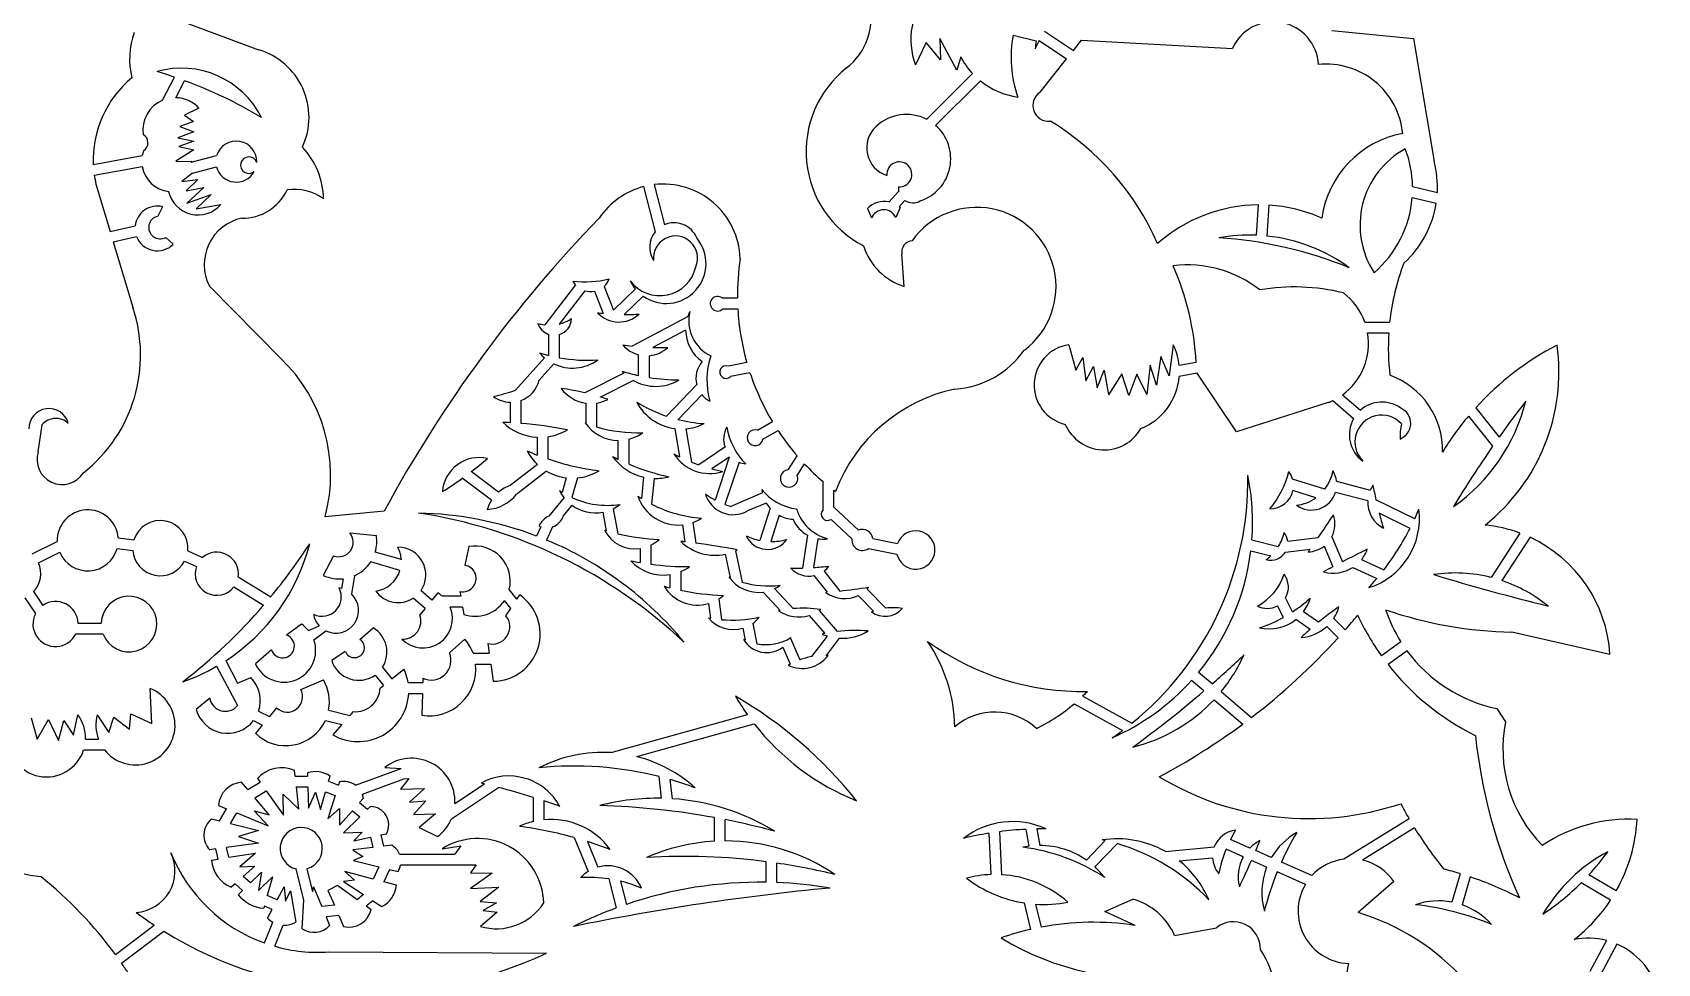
# Model space of a CAD drawing. Header units: millimetres. Extents: x 301.3 to 352.8, y 178.7 to 248.2.
# Drawn here: x 320.52 to 350.78, y 215.42 to 232.75 of the extents above; entities that cross this region are included whole.
import ezdxf

# ---------------------------------------------------------------- set-up
doc = ezdxf.new("R2010")
doc.units = ezdxf.units.MM

msp = doc.modelspace()

# ---------------------------------------------------------------- linework, layer by layer
for p, q in [((322.966, 233.087), (324.728, 232.432)), ((338.784, 232.705), (339.211, 232.598)), ((339.365, 232.778), (339.904, 232.417)), ((344.719, 232.789), (346.238, 232.642)), ((337.161, 232.57), (336.962, 232.149)), ((337.431, 232.242), (337.161, 232.57)), ((337.736, 232.055), (337.419, 232.64)), ((337.419, 232.64), (337.431, 232.242)), ((339.268, 232.603), (339.778, 232.26)), ((339.904, 232.417), (340.056, 232.608)), ((340.056, 232.608), (342.865, 232.457)), ((346.238, 232.642), (346.625, 230.349)), ((337.806, 232.301), (337.736, 232.055)), ((339.284, 231.641), (339.778, 232.26)), ((322.943, 231.492), (323.165, 231.922)), ((323.193, 231.539), (323.355, 231.854)), ((338.029, 231.987), (337.171, 231.136)), ((338.175, 231.851), (337.339, 231.022)), ((323.622, 231.342), (323.351, 231.211)), ((323.351, 231.211), (323.519, 231.098)), ((323.525, 230.905), (323.226, 230.793)), ((323.519, 231.098), (323.263, 231.005)), ((323.263, 231.005), (323.525, 230.905)), ((323.226, 230.793), (323.525, 230.731)), ((323.525, 230.731), (323.244, 230.631)), ((323.244, 230.631), (323.525, 230.569)), ((321.654, 230.296), (322.564, 230.461)), ((323.525, 230.569), (323.188, 230.357)), ((323.188, 230.357), (323.494, 230.351)), ((323.477, 230.336), (323.951, 230.462)), ((323.494, 230.351), (323.477, 230.336)), ((321.672, 230.096), (322.563, 230.258)), ((323.499, 230.135), (323.301, 229.977)), ((323.301, 229.977), (323.598, 230.014)), ((323.598, 230.014), (323.383, 229.803)), ((323.499, 230.135), (323.946, 230.254)), ((321.749, 229.769), (321.966, 229.047)), ((323.383, 229.803), (323.712, 229.867)), ((323.712, 229.867), (323.398, 229.577)), ((323.398, 229.577), (323.85, 229.736)), ((323.85, 229.736), (323.572, 229.472)), ((331.902, 229.883), (332.115, 229.039)), ((332.099, 229.92), (332.288, 229.171)), ((336.651, 229.793), (336.465, 229.597)), ((346.214, 229.68), (346.661, 229.573)), ((346.221, 229.884), (346.682, 229.774)), ((322.943, 229.51), (322.854, 229.332)), ((323.572, 229.472), (324.029, 229.552)), ((336.069, 229.477), (336.148, 229.301)), ((336.676, 229.495), (336.597, 229.31)), ((336.768, 229.626), (336.658, 229.51)), ((343.346, 229.544), (343.31, 228.978)), ((343.546, 229.539), (343.509, 228.963)), ((321.966, 229.047), (322.434, 229.151)), ((322.023, 228.855), (322.461, 228.952)), ((322.023, 228.855), (322.388, 227.64)), ((323.002, 228.938), (323.14, 228.81)), ((336.756, 228.023), (336.711, 228.624)), ((325.142, 226.69), (323.816, 228.031)), ((330.634, 228.052), (330.063, 227.309)), ((330.804, 227.946), (330.328, 227.325)), ((330.986, 227.937), (331.147, 227.523)), ((331.166, 228.026), (331.338, 227.584)), ((331.748, 227.979), (331.338, 227.584)), ((331.895, 227.843), (331.541, 227.502)), ((333.363, 227.81), (333.649, 227.81)), ((333.379, 227.61), (333.656, 227.61)), ((332.72, 227.456), (331.691, 226.913)), ((345.331, 227.361), (345.794, 227.361)), ((330.132, 227.133), (330.132, 226.74)), ((330.332, 227.129), (330.332, 226.697)), ((332.684, 227.211), (332.074, 226.889)), ((345.384, 227.161), (345.777, 227.161)), ((330.058, 226.694), (329.514, 226.092)), ((331.809, 226.366), (331.809, 226.751)), ((332.009, 226.329), (332.009, 226.735)), ((339.82, 226.939), (339.952, 226.467)), ((339.952, 226.467), (340.083, 226.703)), ((340.083, 226.703), (340.136, 226.27)), ((341.531, 226.718), (341.451, 226.188)), ((341.69, 226.363), (341.531, 226.718)), ((341.765, 226.939), (341.69, 226.363)), ((330.228, 226.584), (329.95, 226.276)), ((331.536, 226.41), (330.804, 226.043)), ((333.822, 226.611), (333.48, 226.542)), ((333.881, 226.419), (333.517, 226.345)), ((340.136, 226.27), (340.28, 226.532)), ((340.28, 226.532), (340.346, 226.138)), ((340.346, 226.138), (340.477, 226.467)), ((340.477, 226.467), (340.556, 226.007)), ((340.804, 226.395), (340.556, 226.007)), ((340.94, 225.996), (340.804, 226.395)), ((341.088, 226.391), (340.94, 225.996)), ((341.271, 226.012), (341.088, 226.391)), ((341.335, 226.559), (341.271, 226.012)), ((341.451, 226.188), (341.335, 226.559)), ((342.189, 226.607), (341.874, 226.55)), ((342.207, 226.407), (341.876, 226.347)), ((342.945, 225.319), (342.207, 226.407)), ((331.712, 226.275), (331.096, 225.966)), ((332.89, 226.2), (332.326, 225.61)), ((333.099, 226.129), (333.09, 226.119)), ((329.416, 225.867), (329.416, 225.488)), ((329.616, 225.899), (329.616, 225.474)), ((330.827, 225.852), (330.827, 225.481)), ((331.027, 225.854), (331.027, 225.412)), ((332.984, 226.009), (332.542, 225.546)), ((344.651, 225.862), (342.945, 225.319)), ((344.734, 225.899), (345.123, 225.564)), ((344.915, 226.007), (345.249, 225.72)), ((347.397, 225.764), (347.832, 225.218)), ((320.627, 224.945), (320.699, 225.45)), ((334.021, 225.35), (334.299, 225.51)), ((347.263, 225.611), (347.712, 225.048)), ((329.92, 225.217), (329.92, 224.885)), ((330.12, 225.227), (330.12, 224.812)), ((331.43, 224.804), (331.43, 225.157)), ((331.63, 224.714), (331.63, 225.181)), ((332.483, 225.378), (332.572, 224.851)), ((332.687, 225.373), (332.791, 224.753)), ((334.123, 225.178), (334.405, 225.34)), ((333.417, 225.032), (332.928, 224.701)), ((333.497, 224.845), (333.173, 224.626)), ((333.497, 224.845), (333.231, 224.048)), ((334.592, 224.61), (334.76, 224.872)), ((329.2, 224.195), (328.69, 224.577)), ((329.926, 224.709), (329.416, 224.316)), ((330.093, 224.585), (329.538, 224.157)), ((333.678, 224.754), (333.414, 223.965)), ((334.762, 224.504), (334.899, 224.719)), ((329.067, 224.044), (328.522, 224.453)), ((330.462, 224.461), (330.386, 224.189)), ((330.669, 224.459), (330.566, 224.093)), ((331.902, 224.475), (331.86, 224.077)), ((332.101, 224.45), (332.05, 223.97)), ((335.243, 223.868), (335.243, 224.391)), ((335.443, 223.913), (335.443, 224.229)), ((344.586, 224.249), (343.987, 224.433)), ((344.806, 224.397), (345.43, 224.231)), ((330.419, 224.088), (330.139, 223.749)), ((330.565, 223.95), (330.403, 223.754)), ((334.114, 224.179), (333.525, 223.929)), ((334.186, 223.992), (333.836, 223.844)), ((344.422, 224.09), (343.992, 224.223)), ((344.788, 224.195), (345.385, 224.036)), ((346.26, 223.7), (345.539, 224.053)), ((327.072, 223.843), (325.972, 223.737)), ((331.14, 223.821), (331.205, 223.475)), ((331.332, 223.884), (331.419, 223.419)), ((332.82, 223.629), (332.875, 223.244)), ((334.256, 223.895), (334.068, 223.296)), ((334.424, 223.763), (334.271, 223.275)), ((335.393, 223.686), (335.78, 223.323)), ((335.443, 223.913), (335.901, 223.485)), ((346.173, 223.52), (345.601, 223.8)), ((322.117, 223.346), (322.412, 223.308)), ((326.431, 223.436), (326.925, 223.387)), ((329.989, 223.551), (329.909, 223.376)), ((330.208, 223.55), (330.095, 223.302)), ((332.624, 223.586), (332.669, 223.27)), ((334.951, 223.394), (334.859, 222.781)), ((335.144, 223.328), (335.063, 222.791)), ((336.169, 223.331), (336.631, 223.239)), ((343.897, 223.284), (344.465, 223.349)), ((344.718, 223.361), (344.915, 222.898)), ((348.22, 223.432), (347.685, 222.606)), ((348.408, 223.354), (347.885, 222.548)), ((320.514, 223.043), (320.984, 223.275)), ((320.633, 222.879), (321.029, 223.074)), ((322.099, 223.147), (322.389, 223.109)), ((323.413, 223.104), (323.685, 222.975)), ((327.391, 222.938), (326.905, 223.079)), ((328.645, 223.18), (328.572, 222.833)), ((331.838, 223.143), (331.838, 222.883)), ((332.038, 223.207), (332.038, 222.853)), ((333.42, 223.039), (333.511, 222.606)), ((333.611, 223.102), (333.734, 222.521)), ((336.088, 223.144), (336.619, 223.037)), ((343.209, 223.103), (343.581, 223.011)), ((343.229, 223.304), (343.721, 223.182)), ((343.852, 223.078), (344.312, 223.13)), ((344.574, 223.189), (344.737, 222.804)), ((323.355, 222.91), (323.573, 222.807)), ((326.126, 223.01), (325.937, 222.644)), ((327.365, 222.737), (326.82, 222.895)), ((332.592, 222.715), (332.592, 222.368)), ((335.262, 222.725), (335.553, 222.353)), ((345.109, 222.794), (345.557, 222.588)), ((345.27, 222.94), (345.686, 222.749)), ((324.272, 222.431), (324.826, 222.089)), ((324.351, 222.618), (324.957, 222.244)), ((326.304, 222.581), (326.276, 222.402)), ((326.515, 222.636), (326.463, 222.299)), ((332.392, 222.659), (332.392, 222.413)), ((335.074, 222.64), (335.317, 222.33)), ((320.38, 222.226), (320.576, 221.932)), ((320.543, 222.342), (320.714, 222.086)), ((327.833, 222.028), (327.613, 222.222)), ((327.96, 222.183), (327.756, 222.362)), ((328.069, 222.317), (327.96, 222.183)), ((328.496, 222.255), (328.155, 222.255)), ((328.48, 222.345), (328.496, 222.255)), ((329.427, 222.025), (329.309, 222.174)), ((329.542, 222.202), (329.4, 222.381)), ((329.542, 222.202), (329.595, 222.282)), ((333.111, 222.12), (333.146, 221.845)), ((333.301, 222.207), (333.351, 221.82)), ((334.127, 222.334), (334.445, 221.992)), ((334.34, 222.398), (334.688, 222.025)), ((335.898, 222.272), (336.185, 221.981)), ((336.063, 222.39), (336.412, 222.035)), ((343.987, 221.965), (343.855, 222.228)), ((327.833, 222.028), (327.735, 221.908)), ((328.53, 222.055), (328.299, 222.055)), ((328.53, 222.055), (328.553, 221.919)), ((329.338, 221.89), (329.427, 222.025)), ((334.831, 221.872), (334.832, 221.871)), ((334.984, 221.899), (335.275, 221.56)), ((335.171, 221.988), (335.505, 221.599)), ((343.815, 221.862), (343.706, 222.08)), ((344.311, 221.638), (344.047, 221.821)), ((344.469, 221.772), (344.188, 221.967)), ((344.968, 221.632), (344.753, 221.844)), ((321.325, 221.553), (321.837, 221.553)), ((321.369, 221.753), (321.802, 221.753)), ((325.534, 221.734), (325.253, 221.532)), ((325.661, 221.619), (325.858, 221.707)), ((325.762, 221.442), (325.985, 221.612)), ((326.618, 221.452), (326.865, 221.667)), ((333.747, 221.659), (333.793, 221.44)), ((333.933, 221.75), (334.012, 221.37)), ((335.321, 221.515), (335.03, 221.131)), ((335.311, 221.519), (335.317, 221.511)), ((344.834, 221.483), (344.623, 221.691)), ((349.897, 221.173), (348.07, 221.589)), ((324.971, 221.26), (324.672, 220.996)), ((326.347, 221.23), (326.094, 221.057)), ((328.29, 221.201), (328.574, 221.458)), ((329, 221.377), (329.027, 221.193)), ((334.494, 221.306), (334.63, 220.99)), ((334.639, 221.475), (334.812, 221.072)), ((335.541, 221.475), (335.298, 221.153)), ((346.004, 221.407), (345.643, 221.144)), ((346.117, 221.242), (345.764, 220.984)), ((323.95, 220.952), (324.339, 220.219)), ((324.121, 221.057), (324.342, 220.64)), ((326.094, 221.057), (326.094, 221.057)), ((327.041, 220.937), (327.212, 220.717)), ((327.212, 220.717), (327.439, 220.897)), ((328.726, 221.193), (329.027, 221.193)), ((328.772, 220.993), (329.056, 220.993)), ((329.056, 220.993), (329.102, 220.674)), ((324.342, 220.64), (324.586, 220.74)), ((325.517, 220.521), (325.939, 220.697)), ((326.903, 220.789), (327.055, 220.593)), ((327.517, 220.647), (327.788, 220.647)), ((327.79, 220.728), (327.788, 220.647)), ((342.335, 220.492), (342.105, 220.687)), ((342.488, 220.624), (342.236, 220.839)), ((322.746, 219.888), (322.715, 220.536)), ((323.569, 220.151), (323.821, 220.364)), ((326.995, 220.546), (327.055, 220.593)), ((327.528, 220.447), (327.782, 220.447)), ((327.782, 220.447), (327.77, 220.039)), ((340.078, 220.396), (340.994, 219.892)), ((342.524, 220.33), (343.057, 219.876)), ((342.656, 220.48), (343.221, 220)), ((320.494, 219.994), (320.606, 219.595)), ((321.286, 219.67), (321.367, 220.05)), ((321.729, 220.05), (321.942, 219.72)), ((321.942, 219.72), (322.035, 220.006)), ((322.035, 220.006), (322.328, 219.782)), ((322.328, 219.782), (322.353, 220.069)), ((322.353, 220.069), (322.746, 219.888)), ((324.73, 220.117), (324.933, 220.016)), ((325.068, 220.178), (324.933, 220.016)), ((326.037, 220.133), (326.431, 220.036)), ((326.495, 220.108), (326.431, 220.036)), ((331.299, 219.344), (333.834, 220.051)), ((339.92, 220.255), (340.822, 219.758)), ((347.792, 220.163), (347.952, 219.92)), ((320.606, 219.595), (320.818, 219.963)), ((320.818, 219.963), (321.005, 219.57)), ((321.005, 219.57), (321.105, 219.944)), ((321.105, 219.944), (321.286, 219.67)), ((324.636, 219.941), (324.801, 219.858)), ((324.801, 219.858), (324.672, 219.703)), ((325.976, 219.942), (326.281, 219.867)), ((326.281, 219.867), (326.113, 219.676)), ((331.776, 219.27), (333.962, 219.879)), ((321.475, 219.394), (321.863, 219.394)), ((321.509, 219.594), (321.749, 219.594)), ((324.529, 218.655), (324.413, 218.791)), ((324.529, 218.655), (324.759, 218.795)), ((324.712, 218.86), (324.759, 218.795)), ((325.414, 218.908), (325.403, 219.014)), ((325.414, 218.908), (325.642, 218.908)), ((325.64, 218.968), (325.642, 218.908)), ((326.035, 218.81), (326.062, 218.906)), ((326.035, 218.81), (326.22, 218.74)), ((326.239, 218.799), (326.22, 218.74)), ((326.538, 218.736), (327.384, 219.047)), ((326.664, 218.569), (327.437, 218.853)), ((327.08, 219.066), (327.384, 219.047)), ((327.529, 218.86), (327.372, 218.666)), ((327.437, 218.853), (327.529, 218.86)), ((332.237, 218.494), (332.19, 218.897)), ((332.44, 218.485), (332.398, 218.841)), ((324.66, 218.5), (324.874, 218.631)), ((324.927, 218.186), (324.66, 218.5)), ((324.874, 218.631), (325.195, 218.178)), ((325.195, 218.178), (325.188, 218.569)), ((325.188, 218.569), (325.479, 218.293)), ((325.479, 218.293), (325.435, 218.708)), ((325.435, 218.708), (325.649, 218.708)), ((325.649, 218.708), (325.663, 218.309)), ((325.663, 218.309), (325.794, 218.608)), ((325.794, 218.608), (325.886, 218.286)), ((325.886, 218.286), (325.98, 218.617)), ((325.98, 218.617), (326.161, 218.548)), ((326.161, 218.548), (326.024, 218.109)), ((326.612, 218.413), (326.684, 218.493)), ((327.372, 218.666), (327.82, 218.679)), ((327.82, 218.679), (327.541, 218.424)), ((328.324, 218.113), (329.201, 218.696)), ((328.388, 218.395), (328.938, 218.762)), ((329.842, 218.511), (329.842, 218.059)), ((323.983, 218.362), (324.137, 218.299)), ((324.005, 218.072), (324.137, 218.299)), ((324.208, 218.022), (324.324, 218.222)), ((324.324, 218.222), (324.912, 217.979)), ((324.912, 217.979), (324.651, 218.263)), ((324.651, 218.263), (324.927, 218.186)), ((326.024, 218.109), (326.239, 218.301)), ((326.239, 218.301), (326.239, 217.994)), ((326.239, 217.994), (326.479, 218.263)), ((326.479, 218.263), (326.62, 218.148)), ((326.612, 218.413), (326.763, 218.289)), ((326.814, 218.339), (326.763, 218.289)), ((327.541, 218.424), (327.845, 218.448)), ((327.845, 218.448), (327.614, 218.194)), ((327.614, 218.194), (328.027, 218.206)), ((328.027, 218.206), (327.723, 217.951)), ((330.042, 218.447), (330.042, 218.094)), ((323.853, 218.109), (324.005, 218.072)), ((324.208, 218.022), (324.728, 217.895)), ((324.728, 217.895), (324.359, 217.78)), ((326.62, 218.148), (326.315, 217.849)), ((327.723, 217.951), (328.063, 217.782)), ((333.221, 217.693), (333.221, 218.133)), ((333.421, 217.698), (333.421, 218.095)), ((338.527, 217.871), (338.567, 217.071)), ((339.02, 217.915), (339.076, 217.6)), ((339.222, 217.922), (339.277, 217.614)), ((346.156, 218.113), (344.943, 217.361)), ((346.259, 217.941), (345.291, 217.342)), ((324.728, 217.657), (324.134, 217.577)), ((324.18, 217.395), (324.134, 217.577)), ((324.359, 217.78), (324.728, 217.657)), ((326.315, 217.849), (326.661, 217.864)), ((326.859, 217.578), (326.484, 217.535)), ((326.661, 217.864), (326.507, 217.703)), ((326.507, 217.703), (326.816, 217.77)), ((326.816, 217.77), (326.859, 217.578)), ((327.011, 217.812), (327.113, 217.833)), ((327.011, 217.812), (327.059, 217.601)), ((327.213, 217.619), (327.059, 217.601)), ((328.148, 217.551), (328.496, 217.606)), ((328.496, 217.606), (328.388, 217.452)), ((330.61, 217.761), (330.869, 217.132)), ((330.857, 217.687), (331.052, 217.213)), ((338.329, 217.842), (338.366, 217.074)), ((340.499, 217.707), (340.151, 217.342)), ((340.72, 217.648), (340.307, 217.216)), ((341.613, 217.506), (342.53, 217.589)), ((343.191, 217.567), (342.83, 217.727)), ((323.934, 217.55), (323.822, 217.535)), ((323.853, 217.343), (323.982, 217.363)), ((323.982, 217.363), (323.934, 217.55)), ((324.18, 217.395), (324.674, 217.473)), ((324.674, 217.473), (324.382, 217.22)), ((326.484, 217.535), (326.676, 217.412)), ((326.676, 217.412), (326.499, 217.335)), ((326.499, 217.335), (326.973, 217.217)), ((327.357, 217.452), (328.388, 217.452)), ((328.148, 217.551), (328.148, 217.551)), ((328.148, 217.551), (328.148, 217.551)), ((334.185, 216.93), (334.185, 217.313)), ((334.385, 216.925), (334.385, 217.285)), ((341.877, 217.329), (342.497, 217.385)), ((343.067, 217.403), (342.748, 217.544)), ((343.502, 217.211), (343.22, 217.336)), ((343.59, 217.391), (343.3, 217.519)), ((344.347, 217.056), (343.779, 217.307)), ((324.382, 217.22), (324.659, 217.228)), ((324.659, 217.228), (324.444, 217.036)), ((324.579, 216.918), (324.444, 217.036)), ((324.579, 216.918), (324.789, 217.121)), ((324.789, 217.121), (324.728, 216.776)), ((324.728, 216.776), (324.988, 217.029)), ((324.988, 217.029), (324.893, 216.682)), ((325.576, 216.594), (325.434, 217.178)), ((325.743, 216.755), (325.638, 217.183)), ((326.515, 216.967), (326.315, 216.944)), ((326.338, 217.128), (326.515, 216.967)), ((326.866, 216.989), (326.338, 217.128)), ((326.973, 217.217), (326.866, 216.989)), ((327.17, 217.168), (327.063, 216.937)), ((327.17, 217.168), (327.328, 217.128)), ((327.377, 217.252), (328.786, 217.252)), ((328.786, 217.252), (328.675, 217.105)), ((328.675, 217.105), (329.08, 217.099)), ((329.08, 217.099), (328.681, 216.814)), ((331.252, 216.991), (331.391, 216.451)), ((344.225, 216.891), (343.7, 217.123)), ((347.104, 217.09), (346.952, 216.561)), ((347.294, 217.029), (347.145, 216.509)), ((350.012, 216.768), (349.504, 217.068)), ((324.294, 216.902), (324.221, 216.837)), ((324.434, 216.779), (324.294, 216.902)), ((324.352, 216.699), (324.434, 216.779)), ((325.079, 216.6), (324.893, 216.682)), ((325.079, 216.6), (325.211, 216.845)), ((325.211, 216.845), (325.234, 216.577)), ((325.234, 216.577), (325.326, 216.768)), ((325.326, 216.768), (325.426, 216.186)), ((325.743, 216.755), (325.755, 216.845)), ((325.755, 216.845), (325.908, 216.478)), ((326.2, 216.868), (326.024, 216.776)), ((326.024, 216.776), (326.144, 216.502)), ((326.57, 216.602), (326.2, 216.868)), ((326.315, 216.944), (326.687, 216.701)), ((326.687, 216.701), (326.57, 216.602)), ((327.297, 216.875), (327.063, 216.937)), ((328.681, 216.814), (329.205, 216.837)), ((329.205, 216.837), (328.86, 216.575)), ((331.469, 216.949), (331.58, 216.518)), ((345.869, 216.943), (345.21, 216.367)), ((349.908, 216.597), (349.362, 216.92)), ((324.839, 216.488), (324.827, 216.446)), ((324.983, 216.424), (324.839, 216.488)), ((324.896, 216.262), (324.983, 216.424)), ((325.541, 216.063), (325.576, 216.594)), ((326.144, 216.502), (325.908, 216.478)), ((326.862, 216.586), (326.737, 216.482)), ((326.829, 216.416), (326.737, 216.482)), ((326.862, 216.586), (327.029, 216.477)), ((328.86, 216.575), (329.164, 216.546)), ((329.176, 216.373), (328.864, 216.109)), ((329.164, 216.546), (328.913, 216.403)), ((328.913, 216.403), (329.176, 216.373)), ((338.986, 216.545), (339.109, 216.053)), ((339.198, 216.522), (339.305, 216.094)), ((340.493, 216.386), (341.012, 216.616)), ((341.055, 216.127), (340.493, 216.386)), ((322.065, 215.584), (322.789, 216.133)), ((324.843, 215.8), (324.996, 216.187)), ((325.034, 215.739), (325.189, 216.132)), ((326.228, 216.31), (325.988, 216.285)), ((325.988, 216.285), (326.055, 216.124)), ((326.228, 216.31), (326.315, 216.109)), ((341.79, 215.94), (342.568, 216.084)), ((322.181, 215.421), (322.969, 216.019)), ((349.832, 215.846), (349.523, 215.267)), ((350.023, 215.78), (349.718, 215.208)), ((326.04, 215.633), (330.093, 215.611))]:
    msp.add_line(p, q)
for centre, radius, start, end in [((334.937, 233.04), 1.206, 307.7482, 14.6439), ((338.252, 232.624), 1.374, 139.3952, 200.2364), ((323.786, 232.262), 1.456, 160.2732, 194.0674), ((340.911, 232.288), 2.168, 168.9187, 199.8674), ((343.63, 232.114), 0.838, 2.8645, 155.8331), ((324.361, 231.174), 1.31, 335.0605, 73.7331), ((341.954, 231.221), 3.021, 152.7764, 155.9439), ((340.421, 232.398), 1.227, 170.6101, 177.4759), ((339.062, 232.955), 1.416, 207.5032, 223.1333), ((344.615, 230.735), 1.429, 5.5324, 95.9534), ((323.628, 230.381), 1.976, 129.3909, 182.4523), ((323.298, 230.425), 1.664, 26.7075, 105.8821), ((320.367, 223.749), 8.639, 71.1017, 73.3472), ((320.367, 223.749), 8.639, 59.2424, 69.763), ((336.903, 230.538), 1.976, 128.395, 242.6522), ((339.062, 232.955), 1.416, 231.2402, 262.3068), ((323.178, 230.941), 0.599, 113.0624, 188.3851), ((323.178, 230.941), 0.599, 42.1316, 88.5596), ((339.441, 231.394), 0.292, 122.5325, 276.8069), ((336.796, 230.402), 0.825, 62.9482, 133.6543), ((336.593, 230.605), 0.537, 133.0251, 252.3572), ((336.796, 230.402), 0.825, 288.1792, 48.7526), ((336.829, 226.769), 5.079, 23.8594, 58.5948), ((322.494, 230.701), 0.178, 301.9665, 59.0904), ((324.316, 230.349), 0.382, 357.7675, 162.8262), ((324.472, 229.621), 1.47, 1.4003, 42.8536), ((346.37, 229.048), 1.854, 100.3094, 172.2845), ((346.866, 229.164), 1.624, 118.7291, 213.0365), ((344.141, 229.849), 2.08, 0.9456, 20.811), ((323.124, 230.358), 0.569, 160.287, 169.5843), ((324.552, 230.283), 0.155, 19.0174, 309.9084), ((336.663, 230.111), 0.233, 265.7461, 184.304), ((344.773, 229.874), 1.912, 356.9987, 14.3637), ((323.628, 230.381), 1.976, 188.2749, 198.0221), ((323.124, 230.358), 0.569, 190.1648, 263.295), ((324.316, 230.349), 0.382, 194.4494, 331.1583), ((323.604, 229.917), 0.561, 192.7491, 319.3808), ((324.438, 230.205), 0.909, 268.7899, 335.1758), ((325.396, 228.898), 0.935, 54.3376, 98.213), ((332.265, 228.493), 1.437, 104.6495, 145.8917), ((332.265, 228.493), 1.437, 2.055, 96.6512), ((336.917, 229.854), 0.272, 174.8982, 192.9168), ((344.141, 229.849), 2.08, 310.9546, 355.3207), ((322.847, 229.105), 0.416, 76.7637, 173.6065), ((336.382, 229.158), 0.447, 79.2403, 134.4344), ((336.374, 229.208), 0.245, 24.5869, 157.6577), ((336.382, 229.158), 0.447, 48.8833, 51.8713), ((336.917, 229.854), 0.272, 236.9186, 299.9992), ((338.105, 228.021), 1.476, 306.902, 144.6924), ((343.37, 226.69), 2.854, 90.4826, 131.6331), ((343.37, 226.69), 2.854, 65.9775, 86.4645), ((344.773, 229.874), 1.912, 312.3228, 350.9542), ((322.898, 229.124), 0.213, 101.9777, 299.1673), ((324.606, 228.43), 0.886, 102.1982, 206.8361), ((348.954, 211.982), 24.89, 135.9139, 151.541), ((332.47, 228.755), 0.455, 22.3916, 113.5382), ((322.847, 229.105), 0.416, 201.5562, 314.7265), ((332.321, 228.451), 0.743, 235.0369, 39.9209), ((332.47, 228.755), 0.455, 141.2329, 212.9822), ((332.496, 228.554), 0.41, 336.6849, 186.5977), ((337.112, 229.14), 1.173, 197.748, 252.3021), ((336.919, 228.663), 0.212, 95.1937, 190.6119), ((343.175, 225.806), 3.175, 87.563, 100.2167), ((342.127, 221.23), 7.715, 67.8, 86.3959), ((343.175, 225.806), 3.175, 53.9793, 83.9528), ((338.215, 227.857), 4.566, 171.3377, 180.5934), ((330.811, 230.107), 1.995, 263.3828, 283.091), ((330.913, 228.309), 0.379, 311.8347, 337.4121), ((332.202, 228.54), 0.687, 216.4252, 347.5224), ((342.026, 226.235), 2.191, 51.9584, 96.8819), ((337.091, 226.356), 5.104, 2.8194, 23.734), ((350.135, 226.893), 4.366, 158.9564, 173.8429), ((330.913, 228.309), 0.379, 209.0617, 222.5737), ((330.913, 228.309), 0.379, 253.2823, 281.1383), ((332.321, 228.451), 0.743, 205.4231, 219.5314), ((344.019, 224.19), 3.825, 76.1872, 99.6764), ((344.22, 226.962), 1.181, 19.7246, 52.902), ((319.742, 226.746), 2.792, 308.2294, 18.6663), ((333.428, 227.227), 0.744, 153.3831, 162.0525), ((333.47, 227.387), 0.728, 166.2126, 244.2283), ((333.279, 227.703), 0.136, 52.0628, 317.0701), ((338.215, 227.857), 4.566, 183.1047, 195.8358), ((330.15, 228.06), 0.756, 253.3548, 263.3867), ((330.239, 227.436), 0.322, 198.2017, 250.616), ((330.15, 228.06), 0.756, 283.5875, 302.8914), ((330.239, 227.436), 0.322, 286.8659, 358.0445), ((331.443, 227.907), 0.545, 223.0638, 313.1837), ((331.563, 231.564), 4.062, 262.6736, 264.1262), ((331.563, 231.564), 4.062, 269.6921, 273.5739), ((333.428, 227.227), 0.744, 181.2327, 234.008), ((344.22, 226.962), 1.181, 306.0486, 9.6822), ((350.135, 226.893), 4.366, 176.4772, 186.8741), ((323.063, 224.513), 3.01, 345.0659, 46.3098), ((330.578, 227.316), 0.811, 220.6937, 230.0864), ((330.863, 229.673), 3.023, 252.6863, 256.0106), ((330.578, 227.316), 0.811, 244.4433, 305.5334), ((330.863, 229.673), 3.023, 259.8872, 273.5408), ((331.955, 227.316), 0.583, 220.8088, 255.5111), ((332.19, 231.795), 4.907, 262.0684, 264.1602), ((331.955, 227.316), 0.583, 275.3135, 313.1709), ((332.19, 231.795), 4.907, 268.6425, 271.9113), ((334.491, 226.283), 1.411, 161.4589, 196.3357), ((337.593, 227.814), 1.703, 273.544, 325.1574), ((339.929, 226.191), 0.756, 98.2606, 256.6678), ((340.733, 226.44), 1.146, 5.4886, 25.8017), ((351.467, 222.062), 5.502, 117.681, 137.7095), ((345.307, 226.431), 3.639, 308.4635, 7.9463), ((332.126, 226.996), 0.832, 221.1931, 224.7669), ((332.568, 229.836), 3.552, 252.5082, 257.6562), ((333.357, 226.314), 0.481, 139.6138, 193.7251), ((333.436, 226.431), 0.118, 68.355, 313.1741), ((338.215, 227.857), 4.566, 198.3577, 210.9389), ((340.733, 226.44), 1.146, 291.8961, 355.3307), ((345.3, 224.978), 1.479, 358.5849, 70.2226), ((328.36, 229.432), 3.534, 282.1667, 289.0587), ((329.432, 226.406), 0.539, 289.9458, 346.4079), ((328.36, 229.432), 3.534, 296.7462, 296.8518), ((330.92, 226.527), 0.682, 216.1359, 262.12), ((329.612, 220.946), 5.235, 76.8443, 81.6859), ((332.126, 226.996), 0.832, 240.1123, 301.1236), ((332.568, 229.836), 3.552, 260.94, 269.8085), ((338.344, 223.109), 3.074, 102.123, 159.0751), ((320.828, 225.376), 0.374, 15.2026, 180.7449), ((329.432, 226.406), 0.539, 232.6105, 268.2893), ((330.92, 226.527), 0.682, 278.9857, 297.4935), ((329.612, 220.946), 5.235, 71.9435, 73.5388), ((332.605, 226.312), 0.942, 208.0334, 262.5505), ((333.207, 228.206), 2.741, 238.4644, 251.2374), ((333.357, 226.314), 0.481, 219.2446, 242.7829), ((344.22, 226.962), 1.181, 291.4134, 295.8122), ((345.65, 225.265), 0.606, 54.5326, 131.4184), ((345.875, 225.474), 0.311, 291.0964, 66.0823), ((344.996, 226.731), 3.439, 305.3351, 345.7928), ((364.19, 213.571), 20.081, 142.1694, 144.5487), ((320.955, 225.227), 0.34, 46.6096, 139.0168), ((329.971, 226.21), 0.995, 225.973, 267.055), ((328.929, 217.185), 8.317, 86.6435, 87.5827), ((328.929, 217.185), 8.317, 79.243, 85.2623), ((331.438, 225.917), 0.76, 214.4357, 269.4153), ((331.786, 227.937), 2.637, 248.3068, 248.6692), ((333.207, 228.206), 2.741, 255.9438, 266.2644), ((332.605, 226.312), 0.942, 274.9547, 296.6953), ((340.477, 225.769), 0.788, 203.4416, 330.145), ((345.65, 225.265), 0.606, 150.4308, 234.1982), ((345.645, 225.13), 0.499, 42.3135, 225.4745), ((347.148, 225.213), 1.161, 167.4235, 181.4579), ((351.467, 222.062), 5.502, 139.8259, 148.4391), ((329.971, 226.21), 0.995, 278.6074, 300.8527), ((331.786, 227.937), 2.637, 253.267, 272.1665), ((331.438, 225.917), 0.76, 284.6445, 306.0376), ((333.859, 225.185), 0.467, 151.5767, 199.0167), ((334.689, 225.615), 1.258, 189.5291, 225.327), ((333.978, 225.208), 0.148, 73.2627, 348.2275), ((338.215, 227.857), 4.566, 213.4508, 220.8225), ((321.075, 224.805), 0.469, 162.7026, 327.4305), ((328.839, 224.153), 0.685, 76.7964, 175.6992), ((330.575, 225.407), 0.953, 207.7625, 227.0706), ((331.664, 229.353), 4.796, 246.2465, 248.6742), ((332.124, 225.44), 0.991, 215.8587, 257.0531), ((333.198, 228.425), 4.029, 242.24, 243.9785), ((333.134, 225.336), 0.795, 212.8894, 287.6236), ((334.027, 227.823), 3.309, 241.876, 243.9241), ((364.19, 213.571), 20.081, 145.1431, 148.9585), ((323.509, 231.423), 8.586, 307.1157, 309.7224), ((330.575, 225.407), 0.953, 239.5849, 263.1761), ((331.664, 229.353), 4.796, 251.2179, 262.9075), ((330.575, 225.407), 0.953, 275.6582, 301.3915), ((333.198, 228.425), 4.029, 247.1032, 258.1942), ((334.027, 227.823), 3.309, 248.0818, 250.6117), ((334.027, 227.823), 3.309, 255.0528, 258.637), ((333.859, 225.185), 0.467, 247.1389, 263.2794), ((334.61, 224.449), 0.162, 96.1908, 20.064), ((338.215, 227.857), 4.566, 223.4258, 229.3924), ((342.317, 224.953), 1.641, 319.3314, 346.8719), ((343.569, 224.318), 0.434, 15.4417, 37.179), ((343.971, 224.722), 0.777, 322.4299, 350.1846), ((344.335, 224.336), 0.475, 7.3864, 32.3247), ((323.509, 231.423), 8.586, 302.7732, 305.7215), ((329.623, 223.69), 0.659, 108.285, 129.9671), ((332.124, 225.44), 0.991, 268.6403, 284.5755), ((334.713, 224.302), 0.612, 185.2121, 191.6071), ((334.877, 224.861), 0.988, 218.4997, 262.4102), ((338.215, 227.857), 4.566, 232.622, 233.0942), ((337.349, 224.41), 5.805, 308.8936, 1.0168), ((338.848, 223.636), 4.393, 355.6667, 11.5154), ((345.935, 224.011), 0.551, 145.5963, 156.5119), ((354.946, 226.225), 9.654, 191.3654, 193.0001), ((328.948, 224.622), 0.751, 273.1792, 321.7296), ((329.623, 223.69), 0.659, 147.4663, 163.9447), ((331.235, 225.563), 1.615, 236.0248, 238.292), ((331.004, 224.56), 0.751, 206.5782, 218.9273), ((331.004, 224.56), 0.751, 234.2562, 280.4653), ((331.235, 225.563), 1.615, 245.5589, 278.0819), ((331.004, 224.56), 0.751, 295.8953, 307.5285), ((332.55, 224.384), 0.802, 199.2542, 275.3276), ((333.186, 226.217), 2.518, 236.4057, 238.2174), ((333.186, 226.217), 2.518, 243.1695, 265.2989), ((333.57, 224.315), 0.541, 196.5693, 299.4259), ((333.931, 225.36), 1.487, 233.7399, 241.9316), ((333.931, 225.36), 1.487, 249.6811, 254.1448), ((334.713, 224.302), 0.612, 210.4305, 221.643), ((343.569, 224.318), 0.434, 269.0243, 347.3303), ((344.335, 224.336), 0.475, 234.3047, 342.6903), ((343.971, 224.722), 0.777, 276.4448, 305.5191), ((345.935, 224.011), 0.551, 177.4511, 242.0086), ((321.551, 223.297), 0.568, 4.9096, 182.2372), ((322.901, 223.151), 0.514, 354.7244, 162.2439), ((326.341, 214.705), 9.201, 46.6803, 81.4541), ((327.577, 217.246), 6.559, 69.1715, 88.8527), ((330.276, 223.43), 0.348, 113.2327, 157.2234), ((330.099, 223.858), 0.327, 289.4186, 340.9563), ((330.276, 223.43), 0.348, 67.6551, 68.7227), ((332.55, 224.384), 0.802, 289.7016, 302.4504), ((334.713, 224.302), 0.612, 241.79, 267.3287), ((335.241, 223.923), 0.603, 202.6677, 241.2764), ((335.558, 224.148), 0.854, 198.1855, 254.3553), ((335.327, 223.785), 0.118, 135.2627, 303.7949), ((329.401, 233.718), 18.288, 325.4594, 327.0416), ((344.259, 223.598), 0.516, 332.7322, 19.3664), ((345, 223.702), 1.349, 287.5741, 7.438), ((354.946, 226.225), 9.654, 194.547, 196.2395), ((341.668, 225.824), 5.06, 335.1766, 337.3574), ((326.223, 223.262), 0.271, 249.0006, 39.8766), ((326.234, 223.277), 0.7, 343.551, 9.0627), ((330.099, 223.858), 0.327, 243.9222, 250.1899), ((331.746, 223.784), 0.647, 207.5257, 278.2291), ((332.367, 227.513), 4.202, 253.4795, 253.9578), ((332.367, 227.513), 4.202, 256.9712, 267.6121), ((334.21, 223.571), 0.443, 205.131, 324.6215), ((334.281, 224.365), 1.09, 244.3201, 258.7353), ((335.241, 223.923), 0.603, 260.7016, 278.2422), ((335.975, 223.304), 0.196, 174.2606, 305.2419), ((335.975, 223.304), 0.196, 8.1733, 112.4015), ((336.968, 223.117), 0.358, 192.8954, 160.1677), ((342.996, 223.632), 0.854, 328.1993, 347.3358), ((343.581, 223.245), 0.318, 7.0471, 38.8277), ((341.668, 225.824), 5.06, 322.566, 332.9118), ((347.322, 221.013), 2.58, 69.6141, 84.4675), ((347.322, 221.013), 2.58, 3.5506, 65.0987), ((321.551, 223.297), 0.568, 203.1155, 344.6127), ((322.901, 223.151), 0.514, 184.6973, 332.0101), ((323.953, 222.675), 0.402, 351.8822, 131.6709), ((322.103, 224.155), 3.698, 303.0751, 345.572), ((317, 228.847), 10.34, 320.3107, 327.1216), ((327.331, 222.653), 0.515, 325.6703, 90.3392), ((326.829, 222.907), 0.562, 3.0689, 27.6046), ((328.765, 222.537), 0.654, 346.1659, 100.6209), ((327.577, 217.246), 6.559, 39.2817, 67.422), ((331.746, 223.784), 0.647, 296.8861, 313.5659), ((333.231, 223.936), 0.917, 225.8687, 281.9098), ((331.22, 210.692), 12.661, 83.4264, 83.7738), ((331.22, 210.692), 12.661, 78.9555, 82.489), ((333.231, 223.936), 0.917, 294.5135, 296.8606), ((334.281, 224.365), 1.09, 269.4829, 285.4324), ((338.848, 223.636), 4.393, 320.4505, 353.0307), ((343.581, 223.245), 0.318, 254.2465, 328.2524), ((344.259, 223.598), 0.516, 272.112, 307.5866), ((329.401, 233.718), 18.288, 324.4368, 324.6229), ((352.952, 207.487), 17.381, 115.841, 117.5441), ((344.743, 223.36), 0.674, 321.4496, 340.0266), ((320.183, 222.678), 0.493, 316.9833, 24.0759), ((323.953, 222.675), 0.402, 160.8, 322.7097), ((326.234, 223.277), 0.7, 293.6274, 326.9287), ((326.829, 222.907), 0.562, 278.5427, 342.3237), ((328.536, 222.587), 0.248, 256.9824, 81.7601), ((332.737, 228.174), 5.367, 258.4484, 260.3644), ((332.271, 223.484), 0.834, 223.0039, 278.3176), ((332.737, 228.174), 5.367, 262.5235, 270.2208), ((332.271, 223.484), 0.834, 292.6196, 305.6652), ((334.629, 229.509), 6.732, 270.092, 271.962), ((334.98, 223.098), 0.467, 223.2798, 281.6619), ((334.629, 229.509), 6.732, 273.6985, 276.1753), ((334.98, 223.098), 0.467, 307.1095, 322.9875), ((342.996, 223.632), 0.854, 305.7384, 313.3046), ((352.952, 207.487), 17.381, 118.2058, 118.8544), ((344.743, 223.36), 0.674, 254.6689, 302.8839), ((325.913, 222.242), 0.359, 243.8626, 28.1705), ((326.234, 223.277), 0.7, 244.855, 275.7116), ((326.171, 221.992), 0.423, 75.6401, 82.0936), ((332.907, 222.82), 0.729, 211.1969, 286.2602), ((333.565, 227.076), 4.808, 254.5334, 255.8715), ((334.043, 223.002), 0.674, 214.9703, 277.1576), ((334.229, 224.142), 1.695, 244.1688, 244.9454), ((334.229, 224.142), 1.695, 253.0041, 277.2274), ((334.043, 223.002), 0.674, 296.2263, 306.4258), ((334.354, 233.378), 11.09, 276.204, 279.0326), ((335.643, 222.802), 0.589, 315.51, 320.2279), ((342.813, 223.014), 1.076, 298.743, 341.0747), ((343.51, 222.428), 0.399, 329.9835, 36.5442), ((341.668, 225.824), 5.06, 317.6548, 320.2328), ((347.015, 219.95), 2.739, 75.8513, 98.4319), ((358.577, 261.973), 41.093, 253.0748, 256.1597), ((347.015, 219.95), 2.739, 50.8026, 71.4846), ((320.95, 221.739), 0.42, 1.816, 124.2204), ((322.32, 221.739), 0.518, 201.1446, 178.5275), ((326.171, 221.992), 0.423, 243.8349, 46.4738), ((327.331, 222.653), 0.515, 215.8082, 303.2205), ((327.793, 221.842), 0.549, 48.7361, 59.8373), ((328.765, 222.537), 0.654, 251.0826, 326.2466), ((329.094, 221.556), 0.882, 270.4762, 55.3917), ((333.565, 227.076), 4.808, 258.3168, 267.8681), ((332.907, 222.82), 0.729, 302.7838, 311.2046), ((334.354, 233.378), 11.09, 274.8612, 274.9791), ((335.643, 222.802), 0.589, 233.6659, 295.7075), ((342.587, 224.093), 2.547, 303.35, 312.7632), ((343.552, 222.443), 0.795, 323.1546, 343.9304), ((320.95, 221.739), 0.42, 152.752, 333.5861), ((317, 228.847), 10.34, 307.6835, 319.1901), ((326.171, 221.992), 0.423, 189.9396, 222.2779), ((327.793, 221.842), 0.549, 224.5627, 22.7807), ((327.416, 221.796), 0.339, 267.6505, 19.4399), ((329.087, 221.688), 0.323, 254.3664, 38.9061), ((333.575, 222.245), 0.611, 220.0406, 286.4353), ((333.543, 224.202), 2.39, 259.4968, 260.4423), ((333.543, 224.202), 2.39, 265.3941, 282.38), ((333.575, 222.245), 0.611, 305.8915, 321.8362), ((334.873, 219.761), 2.272, 100.8626, 101.6173), ((334.792, 222.543), 0.672, 235.9414, 286.5847), ((334.873, 219.761), 2.272, 81.7294, 94.682), ((334.792, 222.543), 0.672, 304.3324, 307.4054), ((336.4, 222.306), 0.424, 233.1864, 318.8212), ((336.536, 221.019), 1.024, 110.0365, 112.3638), ((336.536, 221.019), 1.024, 79.6438, 96.9429), ((343.51, 222.428), 0.399, 243.2735, 299.4222), ((342.587, 224.093), 2.547, 287.9216, 298.8358), ((343.552, 222.443), 0.795, 256.7544, 308.4942), ((348.717, 216.566), 6.719, 125.1297, 129.2117), ((344.093, 222.274), 0.787, 326.9217, 344.3124), ((335.703, 229.796), 12.349, 318.6109, 320.2606), ((349.484, 223.904), 4.73, 205.0415, 215.7051), ((348.205, 229.202), 7.614, 250.9425, 268.984), ((348.372, 222.904), 2.802, 198.6988, 212.2985), ((325.179, 221.326), 0.219, 197.748, 70.3831), ((325.206, 221.245), 0.589, 39.4163, 56.1337), ((326.596, 221.216), 0.526, 327.9603, 59.1624), ((335.847, 218.874), 2.746, 102.0297, 103.0285), ((335.599, 222.407), 0.934, 246.6399, 252.7074), ((335.847, 218.874), 2.746, 85.021, 97.1575), ((335.599, 222.407), 0.934, 266.4647, 301.4096), ((344.093, 222.274), 0.787, 273.7095, 312.2826), ((348.717, 216.566), 6.719, 130.9789, 132.8923), ((325.206, 221.245), 0.589, 205.0193, 19.5064), ((326.519, 221.296), 0.184, 201.1249, 57.4047), ((327.944, 221.066), 0.371, 245.4336, 21.334), ((327.906, 220.9), 0.871, 19.694, 39.8719), ((334.175, 222.259), 0.904, 242.6504, 245.0381), ((334.194, 221.71), 0.503, 210.2892, 306.613), ((334.175, 222.259), 0.904, 259.642, 301.3652), ((334.194, 221.71), 0.503, 332.2035, 333.7264), ((340.067, 225.396), 4.912, 234.1512, 271.1693), ((334.731, 219.753), 2.968, 1.4003, 34.0296), ((335.703, 229.796), 12.349, 307.5005, 317.6819), ((348.372, 222.904), 2.802, 216.3762, 258.0383), ((322.103, 224.155), 3.698, 289.2331, 299.9697), ((326.596, 221.216), 0.526, 197.5472, 305.7663), ((326.585, 220.494), 0.944, 9.3526, 25.2686), ((327.906, 220.9), 0.871, 261.0075, 6.1643), ((334.854, 221.52), 0.608, 244.7263, 322.6645), ((335.274, 219.795), 1.358, 118.3316, 120.044), ((335.274, 219.795), 1.358, 100.339, 109.8844), ((335.274, 219.795), 1.358, 87.3469, 89.0075), ((328.811, 236.286), 20.793, 311.1286, 313.3401), ((340.288, 222.428), 3.066, 320.5594, 335.641), ((349.484, 223.904), 4.73, 218.1281, 243.7114), ((324.155, 220.312), 0.608, 341.2279, 44.7696), ((325.239, 220.285), 0.812, 349.2503, 30.4874), ((338.848, 223.636), 4.393, 293.8678, 317.8417), ((322.439, 219.853), 0.737, 218.507, 68.0104), ((324.112, 220.408), 0.295, 188.6462, 320.1753), ((325.266, 220.384), 0.286, 226.0152, 28.7472), ((326.585, 220.494), 0.944, 239.9673, 357.173), ((326.531, 220.571), 0.465, 265.6147, 356.8075), ((329.48, 213.332), 8.184, 38.7004, 59.6685), ((337.572, 222.702), 4.583, 210.2231, 215.3448), ((337.586, 223.019), 3.618, 313.5221, 315.5206), ((328.811, 236.286), 20.793, 305.9245, 310.571), ((340.288, 222.428), 3.066, 283.6236, 316.8212), ((320.782, 219.618), 0.727, 358.1575, 36.468), ((322.439, 219.853), 0.737, 164.4982, 200.5598), ((324.155, 220.312), 0.608, 195.4355, 322.2724), ((338.44, 218.956), 1.143, 46.9753, 130.4809), ((337.586, 223.019), 3.618, 296.8506, 310.1646), ((325.239, 220.285), 0.812, 225.708, 335.0747), ((337.572, 222.702), 4.583, 218.0253, 248.1458), ((337.349, 224.41), 5.805, 304.3664, 306.7431), ((335.703, 229.796), 12.349, 298.0146, 306.5497), ((350.463, 219.413), 2.561, 168.581, 224.5297), ((320.782, 219.618), 0.727, 175.8268, 342.1141), ((357.348, 220.738), 10.016, 186.1623, 204.1589), ((327.58, 218.43), 0.809, 357.5424, 128.1235), ((331.139, 216.772), 2.577, 86.4336, 117.4286), ((330.61, 212.645), 6.449, 75.8214, 95.8596), ((331.139, 216.772), 2.577, 47.9726, 75.6991), ((320.906, 219.562), 2.535, 195.7164, 264.7218), ((324.457, 218.318), 0.476, 95.2971, 174.6528), ((325.163, 218.463), 0.601, 66.4524, 138.584), ((325.788, 218.502), 0.489, 55.8871, 107.5754), ((326.319, 218.44), 0.368, 53.4743, 102.61), ((329.394, 217.835), 1.074, 28.2622, 118.7962), ((330.61, 212.645), 6.449, 69.5415, 73.9068), ((344.293, 223.493), 5.378, 238.7593, 288.5246), ((326.319, 218.44), 0.368, 8.2523, 20.5235), ((325.869, 205.912), 13.211, 76.5647, 76.8408), ((325.869, 205.912), 13.211, 72.4964, 75.391), ((332.151, 214.277), 4.218, 88.832, 104.6146), ((332.151, 214.277), 4.218, 58.6983, 86.0793), ((326.814, 217.998), 0.341, 331.109, 90.0934), ((325.869, 205.912), 13.211, 70.2176, 71.5846), ((330.672, 204.192), 14.173, 79.6418, 88.3233), ((352.394, 221.726), 7.209, 207.537, 210.0822), ((324.113, 217.807), 0.399, 130.7495, 223.1394), ((325.526, 217.559), 0.392, 286.6129, 256.3904), ((327.58, 218.43), 0.809, 306.6955, 336.8838), ((330.175, 216.732), 1.369, 104.0712, 115.1515), ((328.628, 210.697), 7.337, 74.3228, 82.4374), ((330.175, 216.732), 1.369, 36.0854, 95.5661), ((330.672, 204.192), 14.173, 74.9896, 78.8188), ((338.774, 216.558), 1.501, 65.3742, 127.5961), ((339.321, 211.742), 6.181, 92.7931, 97.3806), ((339.321, 211.742), 6.181, 89.276, 90.9197), ((342.993, 217.41), 0.497, 97.6935, 158.9329), ((345.102, 216.596), 2.538, 149.0187, 153.5434), ((352.394, 221.726), 7.209, 211.6721, 219.1616), ((350.25, 215.2), 2.905, 87.0367, 123.738), ((347.384, 218.257), 3.021, 330.4664, 357.0524), ((327.034, 217.318), 0.35, 22.4364, 59.275), ((328.81, 216.514), 1.231, 1.4451, 122.5659), ((328.628, 210.697), 7.337, 68.7995, 72.3116), ((333.424, 214.053), 3.646, 93.2043, 113.7975), ((333.424, 214.053), 3.646, 55.9984, 90.0594), ((339.321, 211.742), 6.181, 99.2433, 103.6943), ((339.282, 216.095), 1.519, 97.7908, 102.0245), ((338.508, 213.999), 3.612, 56.7388, 82.7155), ((339.282, 216.095), 1.519, 55.1337, 90.1992), ((340.712, 215.876), 1.863, 61.0623, 98.3044), ((339.622, 213.938), 3.87, 76.8979, 77.7569), ((339.622, 213.938), 3.87, 43.5451, 73.5158), ((343.725, 217.036), 0.753, 117.3286, 135.1657), ((324.169, 225.765), 20.833, 336.6829, 337.2395), ((344.694, 216.74), 1.281, 119.4634, 149.5016), ((348.864, 215.018), 5.577, 149.4076, 155.7638), ((322.395, 217.146), 0.781, 274.3684, 25.3606), ((325.839, 218.577), 2.951, 201.828, 250.26), ((324.466, 217.402), 0.616, 185.516, 246.5864), ((332.67, 205.606), 11.805, 82.6283, 93.4818), ((332.67, 205.606), 11.805, 76.3141, 81.6484), ((340.712, 215.876), 1.863, 22.9976, 51.2736), ((342.993, 217.41), 0.497, 182.9168, 220.0882), ((345.102, 216.596), 2.538, 158.0602, 168.7629), ((343.725, 217.036), 0.753, 150.8449, 194.5655), ((324.169, 225.765), 20.833, 334.6546, 336.1328), ((345.064, 216.393), 0.976, 97.0693, 137.207), ((345.064, 216.393), 0.976, 34.3376, 76.4942), ((351.343, 214.744), 3.132, 118.3747, 149.3859), ((346.123, 220.172), 4.59, 317.4551, 324.3916), ((315.916, 211.091), 7.616, 36.1509, 51.3368), ((327.034, 217.318), 0.35, 327.1285, 349.0369), ((331.233, 216.552), 0.685, 122.1025, 137.445), ((330.871, 214.432), 2.588, 81.5321, 93.1587), ((331.233, 216.552), 0.685, 23.1584, 105.3197), ((338.443, 215.029), 2.046, 92.1485, 105.0035), ((339.355, 218.886), 2.369, 232.5333, 261.0445), ((338.443, 215.029), 2.046, 48.3917, 86.534), ((339.282, 216.095), 1.519, 37.4297, 47.556), ((344.694, 216.74), 1.281, 158.4607, 195.6495), ((348.864, 215.018), 5.577, 157.8188, 165.7053), ((345.187, 210.812), 6.565, 73.0192, 75.7356), ((345.187, 210.812), 6.565, 62.5889, 71.2727), ((324.882, 217.123), 0.679, 218.625, 265.3677), ((326.808, 216.916), 0.491, 296.7467, 355.3197), ((339.356, 173.947), 43.059, 95.3064, 101.7404), ((330.871, 214.432), 2.588, 67.4446, 76.6321), ((334.074, 209.189), 7.742, 89.1802, 108.7931), ((334.074, 209.189), 7.742, 80.3373, 87.6996), ((345.064, 216.393), 0.976, 149.2747, 267.8015), ((346.123, 220.172), 4.59, 303.3689, 314.8899), ((326.906, 222.378), 7.48, 233.4699, 236.5999), ((326.418, 216.521), 0.425, 256.0143, 345.6173), ((329.163, 217.107), 1.042, 253.3254, 327.3651), ((334.074, 209.189), 7.742, 110.2792, 116.7095), ((339.355, 218.886), 2.369, 266.2068, 280.8619), ((340.677, 215.445), 1.218, 23.942, 74.037), ((343.912, 212.131), 4.43, 42.1448, 72.9582), ((346.705, 215.254), 1.33, 79.3114, 108.9676), ((345.647, 211.15), 5.399, 67.7396, 83.3441), ((346.705, 215.254), 1.33, 42.1161, 70.6886), ((347.384, 218.257), 3.021, 307.6345, 326.6722), ((325.212, 216.578), 0.446, 224.9705, 241.0379), ((325.212, 216.578), 0.446, 267.0503, 298.5511), ((325.761, 216.402), 0.404, 237.0058, 316.6005), ((340.276, 210.952), 5.233, 81.439, 100.6941), ((342.883, 215.687), 0.507, 359.326, 128.3906), ((326.906, 222.378), 7.48, 238.2326, 295.218), ((340.276, 210.952), 5.233, 102.8856, 109.1198), ((341.199, 220.162), 5.015, 238.2714, 277.5938), ((349.489, 214.538), 1.352, 75.3093, 101.1144), ((349.489, 214.538), 1.352, 17.0419, 66.718), ((325.839, 218.577), 2.951, 254.1526, 273.8948), ((341.697, 214.593), 2.012, 349.921, 32.7182), ((315.916, 211.091), 7.616, 33.1003, 34.6454), ((348.252, 214.725), 3.299, 167.8803, 191.7924)]:
    msp.add_arc(centre, radius, start, end)

doc.saveas('drawing.dxf')
